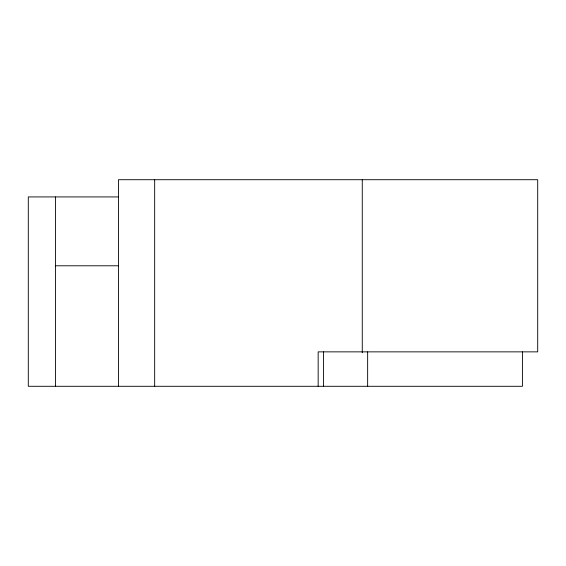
<?xml version="1.0" encoding="UTF-8"?>
<svg xmlns="http://www.w3.org/2000/svg" width="566" height="566" viewBox="0 0 566 566"><rect width="100%" height="100%" fill="white"/><g stroke="black" fill="none" stroke-linecap="round" stroke-linejoin="round"><path stroke-width="0.85" d="M118.428 196.926L28.3 196.926L28.3 386.288L522.418 386.288L522.418 351.861M55.518 265.787L118.464 265.787M367.645 351.861L367.645 386.288M362.268 179.712L362.268 352.745M323.533 351.861L323.533 386.288M318.156 386.288L318.156 351.861L537.7 351.861L537.7 179.712L118.464 179.712L118.464 386.288M154.667 179.712L154.667 386.288M55.518 196.926L55.518 386.288"/></g></svg>
